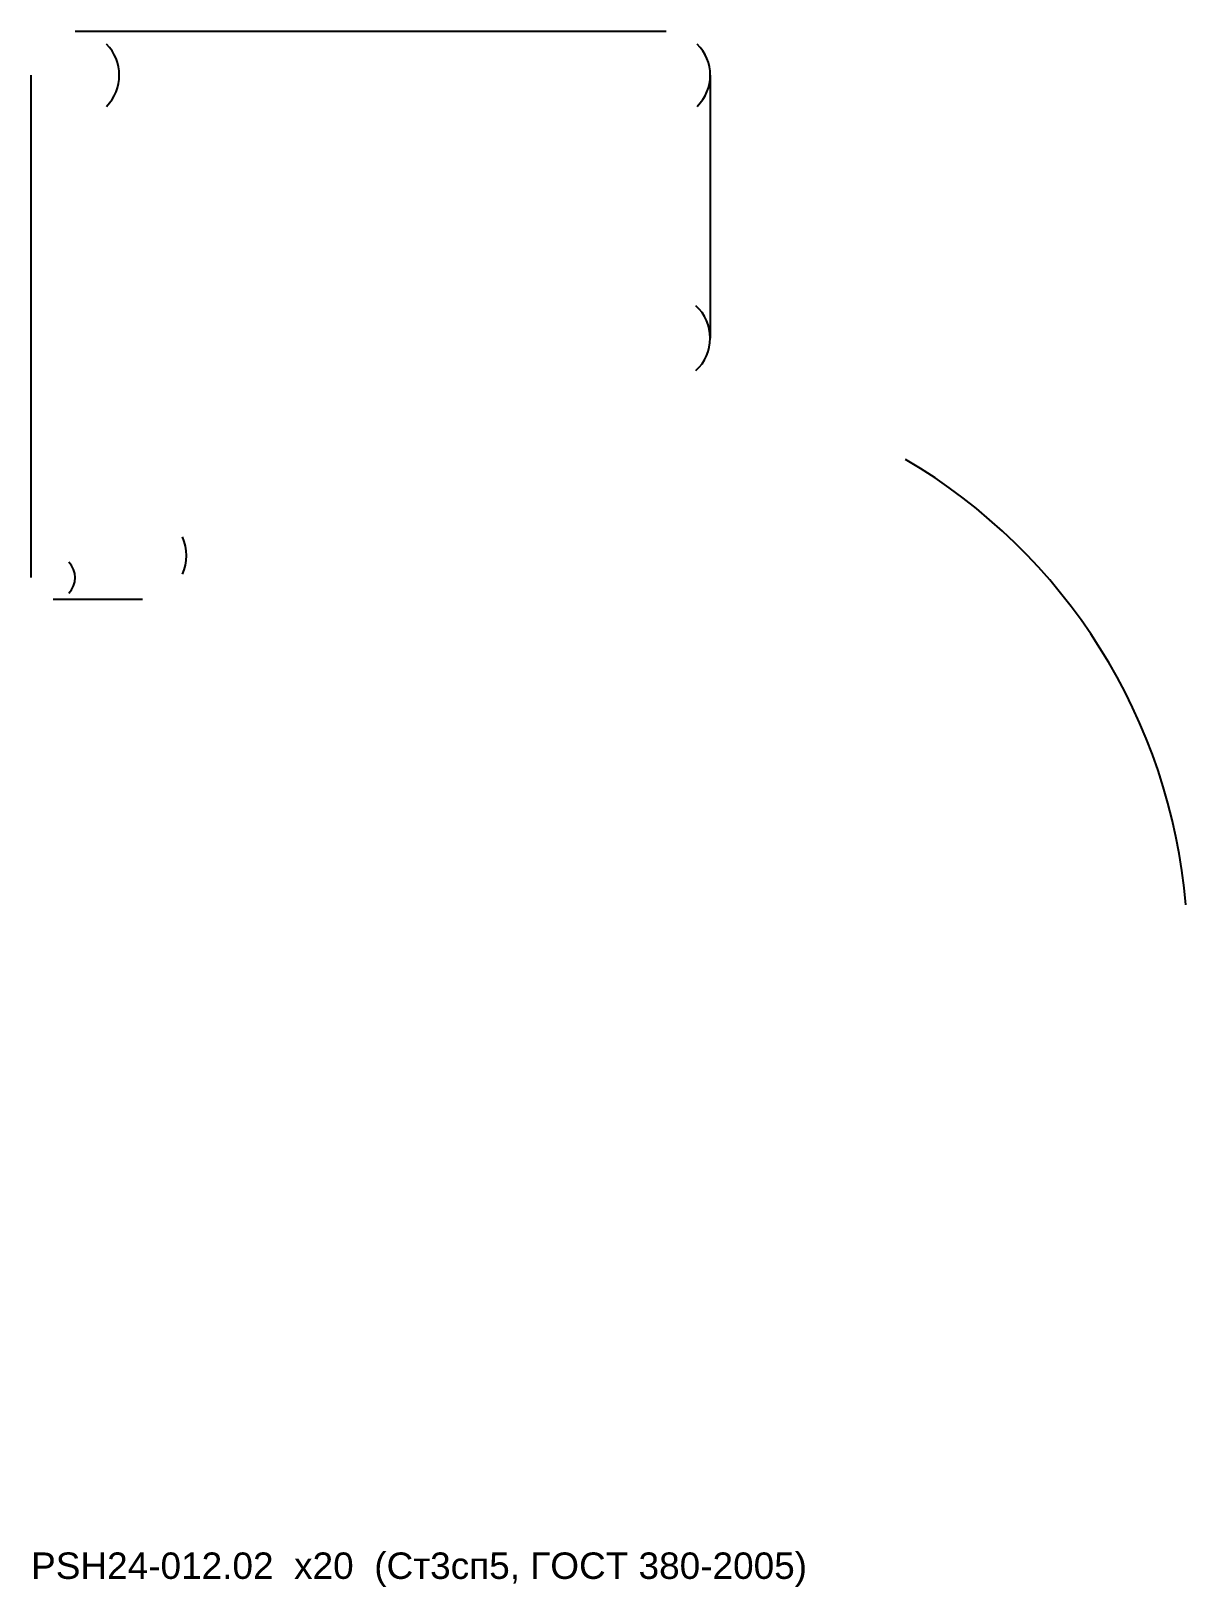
# Model space of a CAD drawing. Header units: millimetres. Extents: x -69 to 192, y -299 to 54.
import ezdxf

# ---------------------------------------------------------------- set-up
doc = ezdxf.new("R2010")
doc.units = ezdxf.units.MM
doc.layers.add('CUT', color=1, linetype='Continuous')
doc.layers.add('MARK', color=5, linetype='Continuous')
doc.styles.add('GOST', font='Arial')

msp = doc.modelspace()

# ---------------------------------------------------------------- linework, layer by layer
at = {"layer": 'CUT'}
for p, q in [((-59.48, 53.8), (74.52, 53.8)), ((-69.48, -70.2), (-69.48, 43.8)), ((84.52, 43.8), (84.52, -15.87)), ((-44.24, -75.2), (-64.48, -75.2))]:
    msp.add_line(p, q, dxfattribs=at)
for centre, radius, start, end in [((-59.48, 43.8), 10, 315, 405), ((74.52, 43.8), 10, 315, 405), ((74.52, -15.87), 10, 312.6088, 407.3912), ((62.85, -155.38), 130, 4.8141, 59.4945), ((-44.24, -65.2), 10, 335.0509, 384.9491), ((-64.48, -70.2), 5, 315, 405)]:
    msp.add_arc(centre, radius, start, end, dxfattribs=at)

# ---------------------------------------------------------------- texts
at = {"layer": 'MARK', "style": 'GOST'}
msp.add_text('PSH24-012.02  x20  (Ст3сп5, ГОСТ 380-2005)', height=6, dxfattribs=at).set_placement((-69.48, -297.38))

doc.saveas('drawing.dxf')
